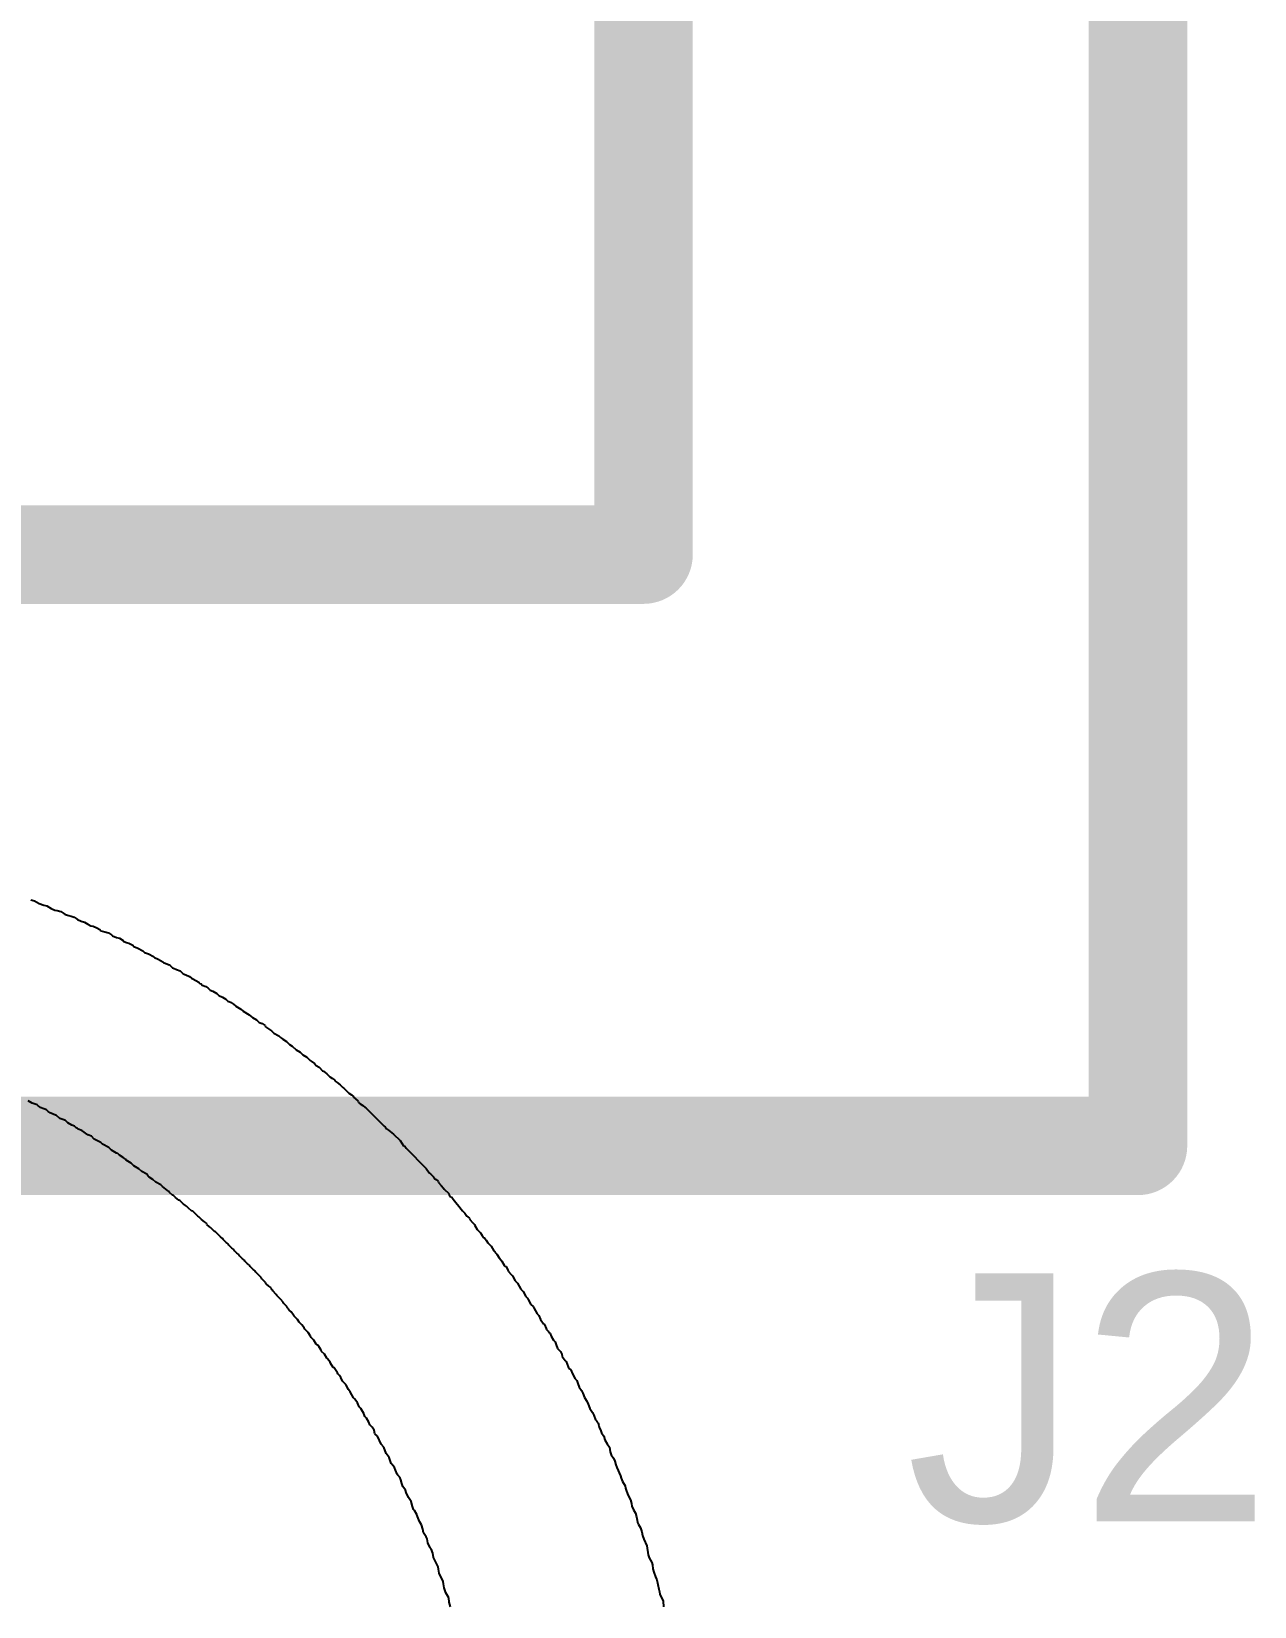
# Model space of a CAD drawing. Header units: inches. Extents: x -0.3 to 12.2, y -3.2 to 4.4.
# Drawn here: x 3.6403 to 3.7644, y 1.921 to 2.0808 of the extents above; entities that cross this region are included whole.
import ezdxf

# ---------------------------------------------------------------- set-up
doc = ezdxf.new("R2010")
doc.units = ezdxf.units.IN
doc.header["$MEASUREMENT"] = 0
for name, color, linetype in [('Board Layer Stack Bottom Overlay', 54, 'Continuous'), ('Top Assembly', 6, 'Continuous'), ('Top Overlay', 2, 'Continuous')]:
    doc.layers.add(name, color=color, linetype=linetype)
doc.styles.add('Arial', font='', dxfattribs={"height": 0.2})
doc.styles.get('Arial').set_extended_font_data('Arial')

# ---------------------------------------------------------------- blocks, each defined once
blk = doc.blocks.new('MICTOR_38_PIN_310')
at = {"layer": 'Top Assembly'}
for points in [[(-0.74, 0, 0.006, 0.006, 0), (-0.74, -0.2752, 0.006, 0.006, 0)], [(-0.68, -0.09, 0.006, 0.006, 0), (-0.68, -0.225, 0.006, 0.006, 0)], [(-0.68, -0.225, 0.006, 0.006, 0), (0.225, -0.225, 0.006, 0.006, 0)], [(-0.74, -0.2752, 0.006, 0.006, 0), (0.2874, -0.2752, 0.006, 0.006, 0)]]:
    blk.add_lwpolyline(points, format="xyseb", dxfattribs=at)
for points in [[(-0.6815, -0.225, 0.003, 0.003, 1), (-0.6785, -0.225, 0.003, 0.003, 1)], [(-0.6815, -0.225, 0.003, 0.003, 1), (-0.6785, -0.225, 0.003, 0.003, 1)], [(-0.7415, -0.2752, 0.003, 0.003, 1), (-0.7385, -0.2752, 0.003, 0.003, 1)], [(-0.7415, -0.2752, 0.003, 0.003, 1), (-0.7385, -0.2752, 0.003, 0.003, 1)]]:
    blk.add_lwpolyline(points, format="xyseb", close=True, dxfattribs=at)
at = {"layer": 'Top Overlay'}
for points in [[(-0.74, 0, 0.01, 0.01, 0), (-0.74, -0.2752, 0.01, 0.01, 0)], [(-0.68, -0.09, 0.01, 0.01, 0), (-0.68, -0.225, 0.01, 0.01, 0)], [(-0.68, -0.225, 0.01, 0.01, 0), (0.225, -0.225, 0.01, 0.01, 0)], [(-0.74, -0.2752, 0.01, 0.01, 0), (0.2874, -0.2752, 0.01, 0.01, 0)]]:
    blk.add_lwpolyline(points, format="xyseb", dxfattribs=at)
for points in [[(-0.6825, -0.225, 0.005, 0.005, 1), (-0.6775, -0.225, 0.005, 0.005, 1)], [(-0.6825, -0.225, 0.005, 0.005, 1), (-0.6775, -0.225, 0.005, 0.005, 1)], [(-0.7425, -0.2752, 0.005, 0.005, 1), (-0.7375, -0.2752, 0.005, 0.005, 1)], [(-0.7425, -0.2752, 0.005, 0.005, 1), (-0.7375, -0.2752, 0.005, 0.005, 1)]]:
    blk.add_lwpolyline(points, format="xyseb", close=True, dxfattribs=at)

msp = doc.modelspace()

# ---------------------------------------------------------------- linework, layer by layer
at = {"layer": 'Board Layer Stack Bottom Overlay'}
for p, q in [((3.64021, 1.99266), (3.64058, 1.99258)), ((3.64058, 1.99258), (3.64103, 1.99229)), ((3.64103, 1.99229), (3.64152, 1.99215)), ((3.64152, 1.99215), (3.64183, 1.99207)), ((3.64183, 1.99207), (3.64228, 1.99178)), ((3.64228, 1.99178), (3.64265, 1.99164)), ((3.64265, 1.99164), (3.64288, 1.99158)), ((3.64288, 1.99158), (3.64325, 1.9915)), ((3.64325, 1.9915), (3.64356, 1.9913)), ((3.64356, 1.9913), (3.64368, 1.99119)), ((3.64368, 1.99119), (3.64407, 1.99107)), ((3.64407, 1.99107), (3.6443, 1.99102)), ((3.6443, 1.99102), (3.64461, 1.99093)), ((3.64461, 1.99093), (3.6447, 1.99085)), ((3.6447, 1.99085), (3.64481, 1.99079)), ((3.64481, 1.99079), (3.64493, 1.99067)), ((3.64493, 1.99067), (3.64532, 1.9905)), ((3.64532, 1.9905), (3.64564, 1.99042)), ((3.64564, 1.99042), (3.64598, 1.99019)), ((3.64598, 1.99019), (3.64629, 1.99005)), ((3.64629, 1.99005), (3.64652, 1.98999)), ((3.64652, 1.98999), (3.64689, 1.98985)), ((3.64689, 1.98985), (3.6472, 1.98965)), ((3.6472, 1.98965), (3.64731, 1.98954)), ((3.64731, 1.98954), (3.64771, 1.98942)), ((3.64771, 1.98942), (3.64808, 1.98934)), ((3.64808, 1.98934), (3.64839, 1.98914)), ((3.64839, 1.98914), (3.6485, 1.98903)), ((3.6485, 1.98903), (3.6489, 1.98886)), ((3.6489, 1.98886), (3.64921, 1.98877)), ((3.64921, 1.98877), (3.64956, 1.98854)), ((3.64956, 1.98854), (3.64964, 1.98846)), ((3.64964, 1.98846), (3.64992, 1.98835)), ((3.64992, 1.98835), (3.65015, 1.98829)), ((3.65015, 1.98829), (3.65055, 1.98806)), ((3.65055, 1.98806), (3.65066, 1.98795)), ((3.65066, 1.98795), (3.65106, 1.98778)), ((3.65106, 1.98778), (3.65157, 1.98749)), ((3.65157, 1.98749), (3.65174, 1.98732)), ((3.65174, 1.98732), (3.65214, 1.98721)), ((3.65214, 1.98721), (3.65265, 1.98693)), ((3.65265, 1.98693), (3.65277, 1.98681)), ((3.65277, 1.98681), (3.65313, 1.98667)), ((3.65313, 1.98667), (3.65359, 1.98639)), ((3.65359, 1.98639), (3.65367, 1.9863)), ((3.65367, 1.9863), (3.65424, 1.98607)), ((3.65424, 1.98607), (3.65436, 1.98602)), ((3.65436, 1.98602), (3.65458, 1.98579)), ((3.65458, 1.98579), (3.6547, 1.98573)), ((3.6547, 1.98573), (3.65498, 1.98562)), ((3.65498, 1.98562), (3.65535, 1.98548)), ((3.65535, 1.98548), (3.65566, 1.98516)), ((3.65566, 1.98516), (3.65595, 1.98505)), ((3.65595, 1.98505), (3.65632, 1.98491)), ((3.65632, 1.98491), (3.65652, 1.98471)), ((3.65652, 1.98471), (3.65663, 1.98465)), ((3.65663, 1.98465), (3.65725, 1.98431)), ((3.65725, 1.98431), (3.65737, 1.9842)), ((3.65737, 1.9842), (3.65748, 1.98414)), ((3.65748, 1.98414), (3.65759, 1.98403)), ((3.65759, 1.98403), (3.65796, 1.98389)), ((3.65796, 1.98389), (3.65816, 1.98374)), ((3.65816, 1.98374), (3.65839, 1.98352)), ((3.65839, 1.98352), (3.65867, 1.9834)), ((3.65867, 1.9834), (3.65907, 1.98318)), ((3.65907, 1.98318), (3.6593, 1.98295)), ((3.6593, 1.98295), (3.65967, 1.98281)), ((3.65967, 1.98281), (3.65998, 1.98261)), ((3.65998, 1.98261), (3.66021, 1.98238)), ((3.66021, 1.98238), (3.66058, 1.98224)), ((3.66058, 1.98224), (3.66066, 1.98215)), ((3.66066, 1.98215), (3.66078, 1.9821)), ((3.66078, 1.9821), (3.661, 1.98187)), ((3.661, 1.98187), (3.66151, 1.98158)), ((3.66151, 1.98158), (3.66174, 1.98136)), ((3.66174, 1.98136), (3.66237, 1.98102)), ((3.66237, 1.98102), (3.66259, 1.98079)), ((3.66259, 1.98079), (3.66271, 1.98073)), ((3.66271, 1.98073), (3.66311, 1.9805)), ((3.66311, 1.9805), (3.66339, 1.98022)), ((3.66339, 1.98022), (3.66367, 1.98011)), ((3.66367, 1.98011), (3.66379, 1.98005)), ((3.66379, 1.98005), (3.66399, 1.97991)), ((3.66399, 1.97991), (3.66404, 1.97979)), ((3.66404, 1.97979), (3.66413, 1.97971)), ((3.66413, 1.97971), (3.66424, 1.97965)), ((3.66424, 1.97965), (3.66464, 1.97937)), ((3.66464, 1.97937), (3.66487, 1.97914)), ((3.66487, 1.97914), (3.66538, 1.97886)), ((3.66538, 1.97886), (3.66555, 1.97869)), ((3.66555, 1.97869), (3.66566, 1.97863)), ((3.66566, 1.97863), (3.66578, 1.97852)), ((3.66578, 1.97852), (3.66617, 1.97829)), ((3.66617, 1.97829), (3.66646, 1.97801)), ((3.66646, 1.97801), (3.66674, 1.97783)), ((3.66674, 1.97783), (3.66714, 1.97744)), ((3.66714, 1.97744), (3.66754, 1.97721)), ((3.66754, 1.97721), (3.66782, 1.97693)), ((3.66782, 1.97693), (3.66822, 1.9767)), ((3.66822, 1.9767), (3.66856, 1.97636)), ((3.66856, 1.97636), (3.66867, 1.9763)), ((3.66867, 1.9763), (3.66899, 1.97605)), ((3.66899, 1.97605), (3.66918, 1.97585)), ((3.66918, 1.97585), (3.66947, 1.97568)), ((3.66947, 1.97568), (3.66981, 1.97533)), ((3.66981, 1.97533), (3.66992, 1.97528)), ((3.66992, 1.97528), (3.67024, 1.97502)), ((3.67024, 1.97502), (3.67055, 1.97471)), ((3.67055, 1.97471), (3.67083, 1.97454)), ((3.67083, 1.97454), (3.67103, 1.9744)), ((3.67103, 1.9744), (3.67109, 1.97428)), ((3.67109, 1.97428), (3.67129, 1.97414)), ((3.67129, 1.97414), (3.6716, 1.97389)), ((3.6716, 1.97389), (3.67186, 1.97363)), ((3.67186, 1.97363), (3.67197, 1.97357)), ((3.67197, 1.97357), (3.67248, 1.97306)), ((3.67248, 1.97306), (3.67276, 1.97289)), ((3.67276, 1.97289), (3.67291, 1.97275)), ((3.67291, 1.97275), (3.67296, 1.97264)), ((3.67296, 1.97264), (3.67316, 1.97249)), ((3.67316, 1.97249), (3.67342, 1.97224)), ((3.64032, 1.97204), (3.63993, 1.97227)), ((3.64055, 1.97198), (3.64032, 1.97204)), ((3.64083, 1.97187), (3.64055, 1.97198)), ((3.64095, 1.97176), (3.64083, 1.97187)), ((3.64106, 1.9717), (3.64095, 1.97176)), ((3.64115, 1.97161), (3.64106, 1.9717)), ((3.64152, 1.97147), (3.64115, 1.97161)), ((3.6418, 1.97136), (3.64152, 1.97147)), ((3.64197, 1.97119), (3.6418, 1.97136)), ((3.64217, 1.97105), (3.64197, 1.97119)), ((3.64254, 1.9709), (3.64217, 1.97105)), ((3.64282, 1.97079), (3.64254, 1.9709)), ((3.64314, 1.97048), (3.64282, 1.97079)), ((3.67342, 1.97224), (3.67347, 1.97212)), ((3.67347, 1.97212), (3.67362, 1.97198)), ((3.67362, 1.97198), (3.6739, 1.97181)), ((3.6739, 1.97181), (3.67413, 1.97159)), ((3.67413, 1.97159), (3.67424, 1.97153)), ((3.67424, 1.97153), (3.67606, 1.96971)), ((3.64345, 1.97039), (3.64314, 1.97048)), ((3.64373, 1.97028), (3.64345, 1.97039)), ((3.64396, 1.97005), (3.64373, 1.97028)), ((3.64436, 1.96982), (3.64396, 1.97005)), ((3.64464, 1.96971), (3.64436, 1.96982)), ((3.64481, 1.96954), (3.64464, 1.96971)), ((3.64493, 1.96948), (3.64481, 1.96954)), ((3.64501, 1.9694), (3.64493, 1.96948)), ((3.64538, 1.96926), (3.64501, 1.9694)), ((3.64598, 1.96883), (3.64538, 1.96926)), ((3.67606, 1.96971), (3.67617, 1.96965)), ((3.67617, 1.96965), (3.67632, 1.96945)), ((3.67632, 1.96945), (3.6764, 1.96937)), ((3.6764, 1.96937), (3.67651, 1.96931)), ((3.67651, 1.96931), (3.67703, 1.96891)), ((3.64635, 1.96869), (3.64598, 1.96883)), ((3.64663, 1.9684), (3.64635, 1.96869)), ((3.64703, 1.96818), (3.64663, 1.9684)), ((3.64731, 1.96806), (3.64703, 1.96818)), ((3.64748, 1.96789), (3.64731, 1.96806)), ((3.64811, 1.96755), (3.64748, 1.96789)), ((3.67703, 1.96891), (3.67768, 1.96826)), ((3.67768, 1.96826), (3.67785, 1.96798)), ((3.67785, 1.96798), (3.67805, 1.96772)), ((3.67805, 1.96772), (3.67816, 1.96766)), ((3.67816, 1.96766), (3.6783, 1.96747)), ((3.64839, 1.96727), (3.64811, 1.96755)), ((3.6489, 1.96698), (3.64839, 1.96727)), ((3.64902, 1.96693), (3.6489, 1.96698)), ((3.64919, 1.96676), (3.64902, 1.96693)), ((3.64958, 1.96653), (3.64919, 1.96676)), ((3.6497, 1.96641), (3.64958, 1.96653)), ((3.64981, 1.96636), (3.6497, 1.96641)), ((3.64987, 1.96624), (3.64981, 1.96636)), ((3.65038, 1.96596), (3.64987, 1.96624)), ((3.6783, 1.96747), (3.68035, 1.96542)), ((3.65066, 1.96568), (3.65038, 1.96596)), ((3.65117, 1.96539), (3.65066, 1.96568)), ((3.65146, 1.96511), (3.65117, 1.96539)), ((3.65197, 1.96482), (3.65146, 1.96511)), ((3.65206, 1.96474), (3.65197, 1.96482)), ((3.65211, 1.96463), (3.65206, 1.96474)), ((3.6522, 1.96454), (3.65211, 1.96463)), ((3.65259, 1.96431), (3.6522, 1.96454)), ((3.68035, 1.96542), (3.68041, 1.96531)), ((3.68041, 1.96531), (3.68066, 1.96494)), ((3.68066, 1.96494), (3.68078, 1.96488)), ((3.68078, 1.96488), (3.68109, 1.96457)), ((3.68109, 1.96457), (3.68114, 1.96445)), ((3.68114, 1.96445), (3.68123, 1.96437)), ((3.65288, 1.96403), (3.65259, 1.96431)), ((3.65339, 1.96374), (3.65288, 1.96403)), ((3.65356, 1.96357), (3.65339, 1.96374)), ((3.65407, 1.96318), (3.65356, 1.96357)), ((3.65419, 1.96312), (3.65407, 1.96318)), ((3.65427, 1.96298), (3.65419, 1.96312)), ((3.65458, 1.96272), (3.65427, 1.96298)), ((3.68123, 1.96437), (3.68134, 1.96431)), ((3.68134, 1.96431), (3.68154, 1.96411)), ((3.68154, 1.96411), (3.6816, 1.964)), ((3.6816, 1.964), (3.68185, 1.96369)), ((3.68185, 1.96369), (3.68211, 1.96343)), ((3.68211, 1.96343), (3.68217, 1.96332)), ((3.68217, 1.96332), (3.68262, 1.96286)), ((3.68262, 1.96286), (3.68268, 1.96275)), ((3.6547, 1.96267), (3.65458, 1.96272)), ((3.6549, 1.96247), (3.6547, 1.96267)), ((3.65521, 1.96221), (3.6549, 1.96247)), ((3.65532, 1.96215), (3.65521, 1.96221)), ((3.65566, 1.96181), (3.65532, 1.96215)), ((3.65578, 1.96176), (3.65566, 1.96181)), ((3.65589, 1.96164), (3.65578, 1.96176)), ((3.656, 1.96159), (3.65589, 1.96164)), ((3.6562, 1.96139), (3.656, 1.96159)), ((3.65652, 1.96113), (3.6562, 1.96139)), ((3.68268, 1.96275), (3.68282, 1.96255)), ((3.68282, 1.96255), (3.68293, 1.96249)), ((3.68293, 1.96249), (3.68302, 1.96241)), ((3.68302, 1.96241), (3.68308, 1.9623)), ((3.68308, 1.9623), (3.68347, 1.96178)), ((3.68347, 1.96178), (3.6837, 1.96156)), ((3.6837, 1.96156), (3.68376, 1.96144)), ((3.68376, 1.96144), (3.68401, 1.96113)), ((3.65663, 1.96107), (3.65652, 1.96113)), ((3.65714, 1.96056), (3.65663, 1.96107)), ((3.65725, 1.96051), (3.65714, 1.96056)), ((3.65751, 1.96025), (3.65725, 1.96051)), ((3.65782, 1.95999), (3.65751, 1.96025)), ((3.65794, 1.95994), (3.65782, 1.95999)), ((3.65802, 1.95985), (3.65794, 1.95994)), ((3.65808, 1.95974), (3.65802, 1.95985)), ((3.65833, 1.95948), (3.65808, 1.95974)), ((3.68401, 1.96113), (3.68427, 1.96088)), ((3.68427, 1.96088), (3.68433, 1.96076)), ((3.68433, 1.96076), (3.68447, 1.96056)), ((3.68447, 1.96056), (3.68458, 1.96051)), ((3.68458, 1.96051), (3.68472, 1.96036)), ((3.68472, 1.96036), (3.68478, 1.96025)), ((3.68478, 1.96025), (3.68504, 1.95994)), ((3.68504, 1.95994), (3.68524, 1.95974)), ((3.68524, 1.95974), (3.68529, 1.95963)), ((3.68529, 1.95963), (3.68552, 1.95923)), ((3.65845, 1.95943), (3.65833, 1.95948)), ((3.65884, 1.95903), (3.65845, 1.95943)), ((3.65896, 1.95897), (3.65884, 1.95903)), ((3.65947, 1.95846), (3.65896, 1.95897)), ((3.65967, 1.95832), (3.65947, 1.95846)), ((3.65973, 1.95821), (3.65967, 1.95832)), ((3.66004, 1.95789), (3.65973, 1.95821)), ((3.68552, 1.95923), (3.68586, 1.95889)), ((3.68586, 1.95889), (3.68603, 1.9586)), ((3.68603, 1.9586), (3.68617, 1.9584)), ((3.68617, 1.9584), (3.68626, 1.95838)), ((3.68626, 1.95838), (3.68631, 1.95826)), ((3.68631, 1.95826), (3.68643, 1.95815)), ((3.68643, 1.95815), (3.6866, 1.95786)), ((3.66024, 1.95775), (3.66004, 1.95789)), ((3.66029, 1.95764), (3.66024, 1.95775)), ((3.66061, 1.95732), (3.66029, 1.95764)), ((3.66072, 1.95727), (3.66061, 1.95732)), ((3.6608, 1.95718), (3.66072, 1.95727)), ((3.66086, 1.95707), (3.6608, 1.95718)), ((3.66112, 1.95681), (3.66086, 1.95707)), ((3.66132, 1.95667), (3.66112, 1.95681)), ((3.66137, 1.95656), (3.66132, 1.95667)), ((3.66169, 1.95625), (3.66137, 1.95656)), ((3.6866, 1.95786), (3.68694, 1.95752)), ((3.68694, 1.95752), (3.6872, 1.95704)), ((3.6872, 1.95704), (3.68728, 1.95701)), ((3.68728, 1.95701), (3.68734, 1.9569)), ((3.68734, 1.9569), (3.68751, 1.95673)), ((3.68751, 1.95673), (3.68773, 1.95633)), ((3.66188, 1.9561), (3.66169, 1.95625)), ((3.66194, 1.95599), (3.66188, 1.9561)), ((3.6622, 1.95573), (3.66194, 1.95599)), ((3.6624, 1.95559), (3.6622, 1.95573)), ((3.66245, 1.95548), (3.6624, 1.95559)), ((3.66276, 1.95517), (3.66245, 1.95548)), ((3.66296, 1.95502), (3.66276, 1.95517)), ((3.66302, 1.95491), (3.66296, 1.95502)), ((3.66359, 1.95434), (3.66302, 1.95491)), ((3.68773, 1.95633), (3.68796, 1.9561)), ((3.68796, 1.9561), (3.68802, 1.95599)), ((3.68802, 1.95599), (3.68825, 1.95559)), ((3.68825, 1.95559), (3.68833, 1.95551)), ((3.68833, 1.95551), (3.68845, 1.95545)), ((3.68845, 1.95545), (3.68864, 1.95508)), ((3.68864, 1.95508), (3.6887, 1.95497)), ((3.6887, 1.95497), (3.68896, 1.95465)), ((3.66365, 1.95423), (3.66359, 1.95434)), ((3.66404, 1.95383), (3.66365, 1.95423)), ((3.6641, 1.95372), (3.66404, 1.95383)), ((3.66436, 1.95346), (3.6641, 1.95372)), ((3.66447, 1.9534), (3.66436, 1.95346)), ((3.66455, 1.95332), (3.66447, 1.9534)), ((3.66461, 1.95321), (3.66455, 1.95332)), ((3.66472, 1.95309), (3.66461, 1.95321)), ((3.68896, 1.95465), (3.6891, 1.95451)), ((3.6891, 1.95451), (3.68938, 1.954)), ((3.68938, 1.954), (3.68961, 1.95377)), ((3.68961, 1.95377), (3.68995, 1.95315)), ((3.66478, 1.95298), (3.66472, 1.95309)), ((3.66512, 1.95264), (3.66478, 1.95298)), ((3.66518, 1.95252), (3.66512, 1.95264)), ((3.66555, 1.95215), (3.66518, 1.95252)), ((3.6658, 1.95184), (3.66555, 1.95215)), ((3.66586, 1.95173), (3.6658, 1.95184)), ((3.6662, 1.95139), (3.66586, 1.95173)), ((3.68995, 1.95315), (3.69018, 1.95292)), ((3.69018, 1.95292), (3.69046, 1.95241)), ((3.69046, 1.95241), (3.69063, 1.95224)), ((3.69063, 1.95224), (3.69069, 1.95213)), ((3.69069, 1.95213), (3.69097, 1.95161)), ((3.69097, 1.95161), (3.6912, 1.95139)), ((3.66626, 1.95127), (3.6662, 1.95139)), ((3.66637, 1.95116), (3.66626, 1.95127)), ((3.66643, 1.95105), (3.66637, 1.95116)), ((3.66663, 1.95085), (3.66643, 1.95105)), ((3.66688, 1.95054), (3.66663, 1.95085)), ((3.66694, 1.95042), (3.66688, 1.95054)), ((3.66728, 1.95008), (3.66694, 1.95042)), ((3.66745, 1.9498), (3.66728, 1.95008)), ((3.6912, 1.95139), (3.69126, 1.95127)), ((3.69126, 1.95127), (3.6916, 1.95065)), ((3.6916, 1.95065), (3.69177, 1.95048)), ((3.69177, 1.95048), (3.69194, 1.95008)), ((3.69194, 1.95008), (3.692, 1.94997)), ((3.66771, 1.94954), (3.66745, 1.9498)), ((3.66796, 1.94923), (3.66771, 1.94954)), ((3.66802, 1.94911), (3.66796, 1.94923)), ((3.66836, 1.94877), (3.66802, 1.94911)), ((3.66859, 1.94838), (3.66836, 1.94877)), ((3.692, 1.94997), (3.69225, 1.94965)), ((3.69225, 1.94965), (3.69234, 1.94957)), ((3.69234, 1.94957), (3.69251, 1.94917)), ((3.69251, 1.94917), (3.69256, 1.94906)), ((3.69256, 1.94906), (3.69273, 1.94889)), ((3.69273, 1.94889), (3.69279, 1.94877)), ((3.69279, 1.94877), (3.69291, 1.94866)), ((3.69291, 1.94866), (3.69302, 1.94838)), ((3.66865, 1.94826), (3.66859, 1.94838)), ((3.66893, 1.94798), (3.66865, 1.94826)), ((3.66916, 1.94758), (3.66893, 1.94798)), ((3.66924, 1.9475), (3.66916, 1.94758)), ((3.66936, 1.94744), (3.66924, 1.9475)), ((3.66944, 1.94735), (3.66936, 1.94744)), ((3.66967, 1.94696), (3.66944, 1.94735)), ((3.66972, 1.94684), (3.66967, 1.94696)), ((3.67001, 1.94656), (3.66972, 1.94684)), ((3.69302, 1.94838), (3.69325, 1.94798)), ((3.69325, 1.94798), (3.69342, 1.94781)), ((3.69342, 1.94781), (3.69353, 1.94752)), ((3.69353, 1.94752), (3.69367, 1.94715)), ((3.69367, 1.94715), (3.69398, 1.94684)), ((3.69398, 1.94684), (3.6941, 1.94656)), ((3.67024, 1.94616), (3.67001, 1.94656)), ((3.67032, 1.94608), (3.67024, 1.94616)), ((3.67058, 1.94576), (3.67032, 1.94608)), ((3.67063, 1.94565), (3.67058, 1.94576)), ((3.67089, 1.94522), (3.67063, 1.94565)), ((3.671, 1.94517), (3.67089, 1.94522)), ((3.6941, 1.94656), (3.69415, 1.94633)), ((3.69415, 1.94633), (3.69444, 1.94593)), ((3.69444, 1.94593), (3.69455, 1.94582)), ((3.69455, 1.94582), (3.69475, 1.94528)), ((3.69475, 1.94528), (3.69489, 1.94508)), ((3.67132, 1.94468), (3.671, 1.94517)), ((3.67137, 1.94457), (3.67132, 1.94468)), ((3.67154, 1.9444), (3.67137, 1.94457)), ((3.6716, 1.94429), (3.67154, 1.9444)), ((3.67168, 1.9442), (3.6716, 1.94429)), ((3.67183, 1.94383), (3.67168, 1.9442)), ((3.67217, 1.94349), (3.67183, 1.94383)), ((3.69489, 1.94508), (3.69501, 1.94497)), ((3.69501, 1.94497), (3.69518, 1.94457)), ((3.69518, 1.94457), (3.69546, 1.94406)), ((3.69546, 1.94406), (3.69563, 1.94389)), ((3.69563, 1.94389), (3.69572, 1.94358)), ((3.67245, 1.94298), (3.67217, 1.94349)), ((3.67251, 1.94287), (3.67245, 1.94298)), ((3.67262, 1.94275), (3.67251, 1.94287)), ((3.67296, 1.94213), (3.67262, 1.94275)), ((3.67305, 1.94204), (3.67296, 1.94213)), ((3.6733, 1.94173), (3.67305, 1.94204)), ((3.69572, 1.94358), (3.69586, 1.94321)), ((3.69586, 1.94321), (3.69612, 1.94289)), ((3.69612, 1.94289), (3.69623, 1.94261)), ((3.69623, 1.94261), (3.6964, 1.94216)), ((3.6964, 1.94216), (3.69663, 1.94181)), ((3.67336, 1.94162), (3.6733, 1.94173)), ((3.67353, 1.94122), (3.67336, 1.94162)), ((3.6737, 1.94105), (3.67353, 1.94122)), ((3.67399, 1.94054), (3.6737, 1.94105)), ((3.6741, 1.94025), (3.67399, 1.94054)), ((3.69663, 1.94181), (3.69677, 1.9415)), ((3.69677, 1.9415), (3.69694, 1.94105)), ((3.69694, 1.94105), (3.69722, 1.94065)), ((3.69722, 1.94065), (3.69734, 1.94037)), ((3.67427, 1.94008), (3.6741, 1.94025)), ((3.6745, 1.93968), (3.67427, 1.94008)), ((3.67461, 1.9394), (3.6745, 1.93968)), ((3.67484, 1.93917), (3.67461, 1.9394)), ((3.67504, 1.93886), (3.67484, 1.93917)), ((3.67512, 1.93849), (3.67504, 1.93886)), ((3.69734, 1.94037), (3.69751, 1.93991)), ((3.69751, 1.93991), (3.69762, 1.9398)), ((3.69762, 1.9398), (3.69768, 1.93968)), ((3.69768, 1.93968), (3.69779, 1.93957)), ((3.69779, 1.93957), (3.69785, 1.93934)), ((3.69785, 1.93934), (3.6979, 1.93917)), ((3.6979, 1.93917), (3.69805, 1.9388)), ((3.69805, 1.9388), (3.69813, 1.9386)), ((3.67538, 1.93823), (3.67512, 1.93849)), ((3.67578, 1.93744), (3.67538, 1.93823)), ((3.67603, 1.93713), (3.67578, 1.93744)), ((3.69813, 1.9386), (3.69836, 1.93826)), ((3.69836, 1.93826), (3.69847, 1.93787)), ((3.69847, 1.93787), (3.6987, 1.93747)), ((3.6987, 1.93747), (3.69893, 1.93713)), ((3.67626, 1.9365), (3.67603, 1.93713)), ((3.67657, 1.93608), (3.67626, 1.9365)), ((3.67668, 1.93579), (3.67657, 1.93608)), ((3.67677, 1.93548), (3.67668, 1.93579)), ((3.69893, 1.93713), (3.69901, 1.93664)), ((3.69901, 1.93664), (3.69913, 1.93636)), ((3.69913, 1.93636), (3.69935, 1.93602)), ((3.69935, 1.93602), (3.6995, 1.93571)), ((3.6995, 1.93571), (3.69958, 1.93534)), ((3.67685, 1.93539), (3.67677, 1.93548)), ((3.67711, 1.93508), (3.67685, 1.93539)), ((3.67722, 1.9348), (3.67711, 1.93508)), ((3.67739, 1.9344), (3.67722, 1.9348)), ((3.67745, 1.93429), (3.67739, 1.9344)), ((3.67765, 1.93409), (3.67745, 1.93429)), ((3.67776, 1.9338), (3.67765, 1.93409)), ((3.69958, 1.93534), (3.69969, 1.93505)), ((3.69969, 1.93505), (3.70006, 1.93423)), ((3.70006, 1.93423), (3.70012, 1.934)), ((3.67785, 1.93343), (3.67776, 1.9338)), ((3.67796, 1.93315), (3.67785, 1.93343)), ((3.67825, 1.93275), (3.67796, 1.93315)), ((3.6783, 1.93253), (3.67825, 1.93275)), ((3.67853, 1.93201), (3.6783, 1.93253)), ((3.70012, 1.934), (3.70026, 1.93363)), ((3.70026, 1.93363), (3.70052, 1.93321)), ((3.70052, 1.93321), (3.70058, 1.93298)), ((3.70058, 1.93298), (3.70066, 1.93267)), ((3.70066, 1.93267), (3.70083, 1.93221)), ((3.67882, 1.93162), (3.67853, 1.93201)), ((3.67893, 1.9311), (3.67882, 1.93162)), ((3.67904, 1.93082), (3.67893, 1.9311)), ((3.67916, 1.93071), (3.67904, 1.93082)), ((3.70083, 1.93221), (3.70109, 1.93179)), ((3.70109, 1.93179), (3.70117, 1.93142)), ((3.70117, 1.93142), (3.70123, 1.93113)), ((3.70123, 1.93113), (3.70137, 1.93076)), ((3.67938, 1.93031), (3.67916, 1.93071)), ((3.67944, 1.93008), (3.67938, 1.93031)), ((3.67967, 1.92957), (3.67944, 1.93008)), ((3.67987, 1.92926), (3.67967, 1.92957)), ((3.67998, 1.9288), (3.67987, 1.92926)), ((3.70137, 1.93076), (3.7016, 1.93042)), ((3.7016, 1.93042), (3.70168, 1.93005)), ((3.70168, 1.93005), (3.70174, 1.92971)), ((3.70174, 1.92971), (3.7018, 1.92949)), ((3.7018, 1.92949), (3.70188, 1.92929)), ((3.70188, 1.92929), (3.70211, 1.92895)), ((3.68006, 1.92843), (3.67998, 1.9288)), ((3.68035, 1.92804), (3.68006, 1.92843)), ((3.68043, 1.92784), (3.68035, 1.92804)), ((3.68052, 1.92741), (3.68043, 1.92784)), ((3.70211, 1.92895), (3.70222, 1.92855)), ((3.70222, 1.92855), (3.70228, 1.92815)), ((3.70228, 1.92815), (3.70242, 1.92778)), ((3.70242, 1.92778), (3.70273, 1.92713)), ((3.68075, 1.9269), (3.68052, 1.92741)), ((3.68083, 1.92682), (3.68075, 1.9269)), ((3.681, 1.92636), (3.68083, 1.92682)), ((3.68109, 1.92593), (3.681, 1.92636)), ((3.70273, 1.92713), (3.70288, 1.92619)), ((3.70288, 1.92619), (3.70299, 1.92591)), ((3.68154, 1.92497), (3.68109, 1.92593)), ((3.6816, 1.92474), (3.68154, 1.92497)), ((3.68166, 1.92434), (3.6816, 1.92474)), ((3.70299, 1.92591), (3.70325, 1.92542)), ((3.70325, 1.92542), (3.7033, 1.9252)), ((3.7033, 1.9252), (3.70336, 1.9248)), ((3.70336, 1.9248), (3.70344, 1.92443)), ((3.70344, 1.92443), (3.70361, 1.92397)), ((3.68205, 1.92349), (3.68166, 1.92434)), ((3.68211, 1.92326), (3.68205, 1.92349)), ((3.68217, 1.92287), (3.68211, 1.92326)), ((3.68222, 1.92264), (3.68217, 1.92287)), ((3.70361, 1.92397), (3.70376, 1.92366)), ((3.70376, 1.92366), (3.70387, 1.92321)), ((3.70387, 1.92321), (3.70396, 1.92272)), ((3.68234, 1.92236), (3.68222, 1.92264)), ((3.68262, 1.92184), (3.68234, 1.92236)), ((3.68268, 1.92139), (3.68262, 1.92184)), ((3.68279, 1.92093), (3.68268, 1.92139)), ((3.70396, 1.92272), (3.70401, 1.92244)), ((3.70401, 1.92244), (3.70407, 1.92221)), ((3.70407, 1.92221), (3.70438, 1.9215)), ((3.70438, 1.9215), (3.70444, 1.92093))]:
    msp.add_line(p, q, dxfattribs=at)

# ---------------------------------------------------------------- block references
at = {"rotation": 90}
msp.add_blockref('MICTOR_38_PIN_310', (3.4774, 2.70771), dxfattribs=at)

# ---------------------------------------------------------------- texts
at = {"layer": 'Top Overlay', "style": 'Arial'}
msp.add_text('J2', height=0.025197, dxfattribs=at).set_placement((3.72903, 1.92959))

doc.saveas('drawing.dxf')
